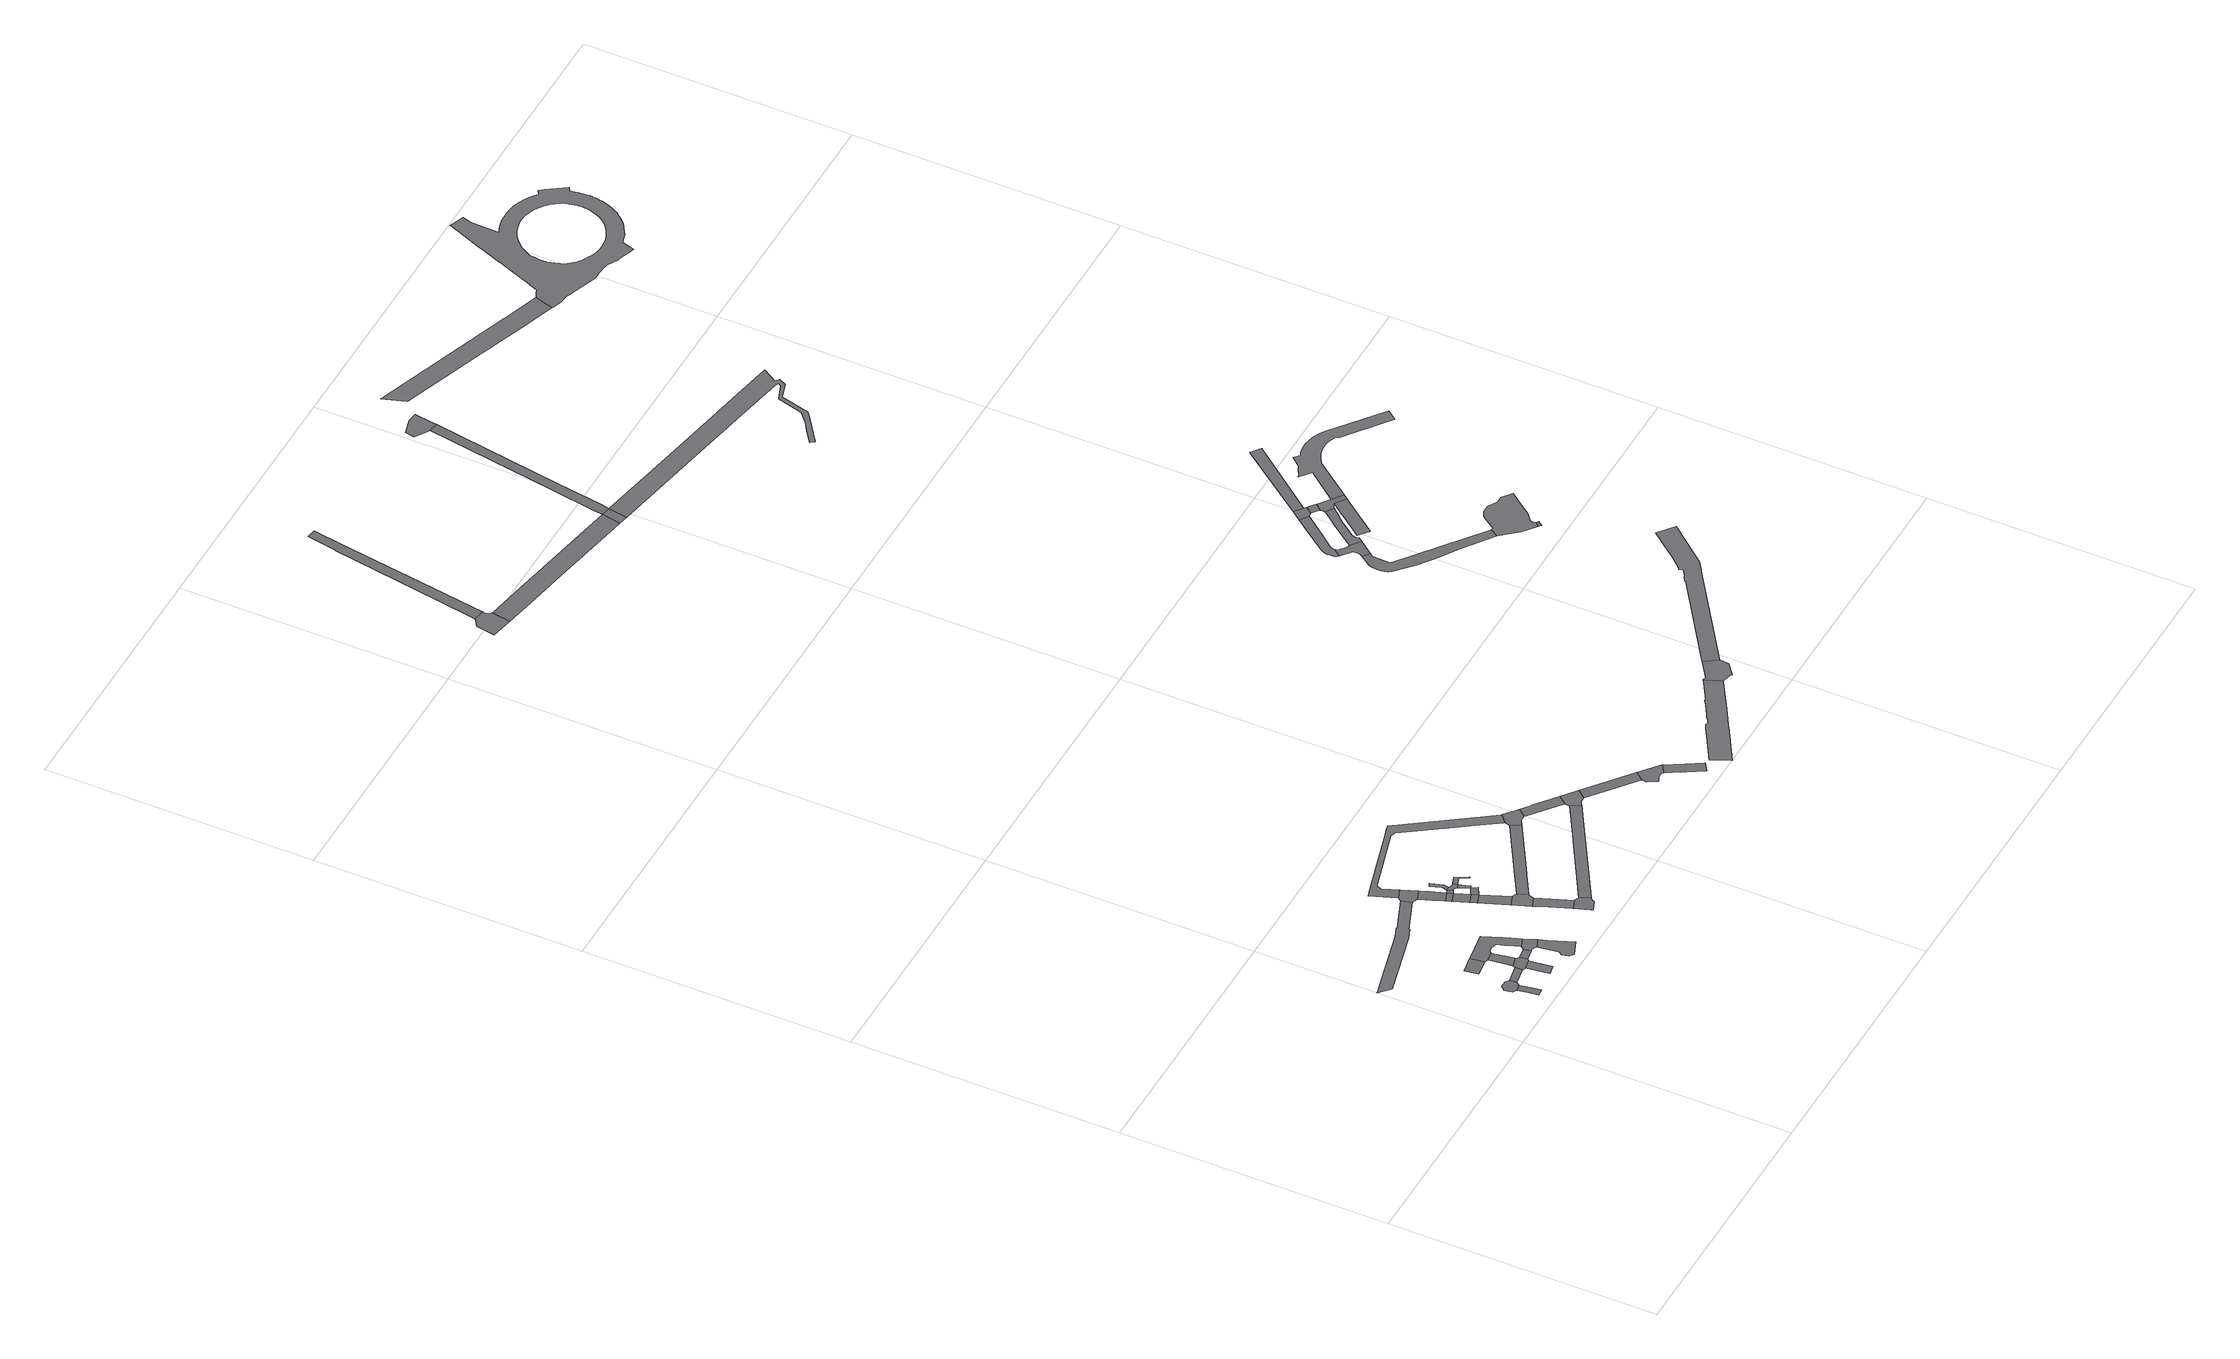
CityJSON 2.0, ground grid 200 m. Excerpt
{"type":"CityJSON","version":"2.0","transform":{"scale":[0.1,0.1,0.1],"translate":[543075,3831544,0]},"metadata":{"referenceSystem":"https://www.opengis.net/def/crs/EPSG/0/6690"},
"CityObjects":{
"road1":{"type":"Road","attributes":{"RoadStructureAttribute.sectionType":"1"},"geometry":[{"type":"MultiSurface","lod":"1","boundaries":[[[0,1,2,3,4,5]]]}]},
"road2":{"type":"Road","geometry":[{"type":"MultiSurface","lod":"1","boundaries":[[[6,7,8,9,10,11,2,1,12,13]]]}]},
"road3":{"type":"Road","attributes":{"RoadStructureAttribute.sectionType":"1"},"geometry":[{"type":"MultiSurface","lod":"1","boundaries":[[[14,15,13,12,16,17]]]}]},
"road4":{"type":"Road","attributes":{"RoadStructureAttribute.sectionType":"1"},"geometry":[{"type":"MultiSurface","lod":"1","boundaries":[[[18,19,20,21,22]]]}]},
"road5":{"type":"Road","attributes":{"RoadStructureAttribute.sectionType":"1"},"geometry":[{"type":"MultiSurface","lod":"1","boundaries":[[[23,24,25,26,27,28]]]}]},
"road6":{"type":"Road","geometry":[{"type":"MultiSurface","lod":"1","boundaries":[[[29,30,14,17,31,25,24,32,33]]]}]},
"road7":{"type":"Road","attributes":{"RoadStructureAttribute.sectionType":"1"},"geometry":[{"type":"MultiSurface","lod":"1","boundaries":[[[34,35,36,37,38,39,40,41,42,43,44,45]]]}]},
"road8":{"type":"Road","attributes":{"RoadStructureAttribute.sectionType":"1"},"geometry":[{"type":"MultiSurface","lod":"1","boundaries":[[[46,47,48,49,50,30,29]]]}]},
"road9":{"type":"Road","attributes":{"RoadStructureAttribute.sectionType":"1"},"geometry":[{"type":"MultiSurface","lod":"1","boundaries":[[[51,52,33,32,53,54]]]}]},
"road10":{"type":"Road","attributes":{"RoadStructureAttribute.sectionType":"1"},"geometry":[{"type":"MultiSurface","lod":"1","boundaries":[[[55,56,57,58,18,22,49,48,59,60,61,62,63,64,65,66]]]}]},
"road11":{"type":"Road","geometry":[{"type":"MultiSurface","lod":"1","boundaries":[[[66,65,51,54,67,68,69]]]}]},
"road12":{"type":"Road","geometry":[{"type":"MultiSurface","lod":"1","boundaries":[[[70,69,68,71,72,73,74,75,76]]]}]},
"road13":{"type":"Road","geometry":[{"type":"MultiSurface","lod":"1","boundaries":[[[77,78,79,34,45,80,81,82]]]}]},
"road14":{"type":"Road","attributes":{"RoadStructureAttribute.sectionType":"1"},"geometry":[{"type":"MultiSurface","lod":"1","boundaries":[[[83,84,85,86,87,88,82,81,89,90,91,92,93]]]}]},
"road15":{"type":"Road","geometry":[{"type":"MultiSurface","lod":"1","boundaries":[[[93,92,94,95]]]}]},
"road16":{"type":"Road","attributes":{"RoadStructureAttribute.sectionType":"1"},"geometry":[{"type":"MultiSurface","lod":"1","boundaries":[[[96,95,94,97,98]]]}]},
"road17":{"type":"Road","geometry":[{"type":"MultiSurface","lod":"1","boundaries":[[[98,97,99,100]]]}]},
"road18":{"type":"Road","attributes":{"RoadStructureAttribute.sectionType":"1"},"geometry":[{"type":"MultiSurface","lod":"1","boundaries":[[[100,99,101,102]]]}]},
"road19":{"type":"Road","geometry":[{"type":"MultiSurface","lod":"1","boundaries":[[[102,101,103,104,105,106,107,108,109]]]}]},
"road20":{"type":"Road","geometry":[{"type":"MultiSurface","lod":"1","boundaries":[[[110,93,95,111]]]}]},
"road21":{"type":"Road","attributes":{"RoadStructureAttribute.sectionType":"1"},"geometry":[{"type":"MultiSurface","lod":"1","boundaries":[[[105,104,112,113,114]]]}]},
"road22":{"type":"Road","geometry":[{"type":"MultiSurface","lod":"1","boundaries":[[[114,113,115,116,117,118,119,120]]]}]},
"road23":{"type":"Road","geometry":[{"type":"MultiSurface","lod":"1","boundaries":[[[121,122,123,124,125,126,127,128]]]}]},
"road24":{"type":"Road","geometry":[{"type":"MultiSurface","lod":"1","boundaries":[[[127,110,111,129,130,131,132,133,128]]]}]},
"road25":{"type":"Road","attributes":{"RoadStructureAttribute.sectionType":"1"},"geometry":[{"type":"MultiSurface","lod":"1","boundaries":[[[134,135,136,137,131,130,138,98,100]]]}]},
"road26":{"type":"Road","geometry":[{"type":"MultiSurface","lod":"1","boundaries":[[[139,140,141,142,143,132,131]]]}]},
"road27":{"type":"Road","attributes":{"RoadStructureAttribute.sectionType":"1"},"geometry":[{"type":"MultiSurface","lod":"1","boundaries":[[[144,145,146,147,148,149,150,151,152,79,78,153,154,155,156,157,158,159,160,161,162,163,164,165]]]}]},
"road28":{"type":"Road","attributes":{"RoadStructureAttribute.sectionType":"1"},"geometry":[{"type":"MultiSurface","lod":"1","boundaries":[[[166,167,109,108,168,169,170]]]}]},
"road29":{"type":"Road","attributes":{"RoadStructureAttribute.sectionType":"1"},"geometry":[{"type":"MultiSurface","lod":"1","boundaries":[[[171,172,173,120,119,174,175]]]}]},
"road30":{"type":"Road","geometry":[{"type":"MultiSurface","lod":"1","boundaries":[[[176,177,178,179,165,164,166,170,180,181,182]]]}]},
"road31":{"type":"Road","attributes":{"RoadStructureAttribute.sectionType":"1"},"geometry":[{"type":"MultiSurface","lod":"1","boundaries":[[[183,184,185,182,181,186,187,188]]]}]},
"road32":{"type":"Road","geometry":[{"type":"MultiSurface","lod":"1","boundaries":[[[188,187,189,171,175,190,191,192,193,194]]]}]},
"road33":{"type":"Road","attributes":{"RoadStructureAttribute.sectionType":"1"},"geometry":[{"type":"MultiSurface","lod":"1","boundaries":[[[194,193,195,196]]]}]},
"road34":{"type":"Road","geometry":[{"type":"MultiSurface","lod":"1","boundaries":[[[197,198,196,195,199,200,201,202,203,204,205,206,207,208]]]}]},
"road35":{"type":"Road","attributes":{"RoadStructureAttribute.sectionType":"1"},"geometry":[{"type":"MultiSurface","lod":"1","boundaries":[[[209,208,207,210,211,212,213]]]}]},
"road36":{"type":"Road","geometry":[{"type":"MultiSurface","lod":"1","boundaries":[[[214,215,216,217,218,219,220,221,222,223,224,225]]]}]},
"road37":{"type":"Road","attributes":{"RoadStructureAttribute.sectionType":"1"},"geometry":[{"type":"MultiSurface","lod":"1","boundaries":[[[221,220,226,227]]]}]},
"road38":{"type":"Road","attributes":{"RoadStructureAttribute.sectionType":"1"},"geometry":[{"type":"MultiSurface","lod":"1","boundaries":[[[228,229,230,231,232,233,214,225,234,235,236,237]]]}]},
"road39":{"type":"Road","attributes":{"RoadStructureAttribute.sectionType":"1"},"geometry":[{"type":"MultiSurface","lod":"1","boundaries":[[[238,239,240,241,242,243,244,245,246,247,248,249,250,251,252,253,254,255,256,257,258,259,260,261,262]]]}]},
"road40":{"type":"Road","attributes":{"RoadStructureAttribute.sectionType":"1"},"geometry":[{"type":"MultiSurface","lod":"1","boundaries":[[[263,264,265,266,227,226,267,268,269,270,271]]]}]},
"road41":{"type":"Road","geometry":[{"type":"MultiSurface","lod":"1","boundaries":[[[272,273,274,275,238,262,276,277,278,279,280,281,282]]]}]},
"road42":{"type":"Road","geometry":[{"type":"MultiSurface","lod":"1","boundaries":[[[271,270,283,284]]]}]},
"road43":{"type":"Road","attributes":{"RoadStructureAttribute.sectionType":"1"},"geometry":[{"type":"MultiSurface","lod":"1","boundaries":[[[285,286,287,271,284,288,289,290]]]}]},
"road44":{"type":"Road","attributes":{"RoadStructureAttribute.sectionType":"1"},"geometry":[{"type":"MultiSurface","lod":"1","boundaries":[[[291,292,293,294,295,296,297,298,299,300,301,302,303,304,305,306,307,308,272,282,309,310,311,312,313,314,315,316]]]}]},
"road45":{"type":"Road","geometry":[{"type":"MultiSurface","lod":"1","boundaries":[[[317,318,319,320,321,322,323,324,325,326,327,328,329,330,331,332,333]]]}]},
"road46":{"type":"Road","attributes":{"RoadStructureAttribute.sectionType":"1"},"geometry":[{"type":"MultiSurface","lod":"1","boundaries":[[[334,335,336,337,338,339,340,341,342,343,344,345,346,347,348,324,323,349,350,351,352,353,354,355,356,357]]]}]},
"road47":{"type":"Road","attributes":{"RoadStructureAttribute.sectionType":"1"},"geometry":[{"type":"MultiSurface","lod":"1","boundaries":[[[330,358,359,360,361,362,363,364,365,366,367,368,369,370,371,372,331]]]}]},
"road48":{"type":"Road","geometry":[{"type":"MultiSurface","lod":"1","boundaries":[[[373,374,375,285,290,376,377]]]}]},
"road49":{"type":"Road","attributes":{"RoadStructureAttribute.sectionType":"1"},"geometry":[{"type":"MultiSurface","lod":"1","boundaries":[[[378,379,380,381,382,383,333,332,384,385,386,387,388,389,390,391,392,393,394]]]}]},
"road50":{"type":"Road","attributes":{"RoadStructureAttribute.sectionType":"1"},"geometry":[{"type":"MultiSurface","lod":"1","boundaries":[[[395,396,397,398,399,400,401,402,403,404,405,406,407,408,409,410,411,412,413,414,415,416,417,284,283]]]}]},
"road51":{"type":"Road","geometry":[{"type":"MultiSurface","lod":"1","boundaries":[[[418,334,357,419,420,421,422,423]]]}]},
"road52":{"type":"Road","attributes":{"RoadStructureAttribute.sectionType":"7"},"geometry":[{"type":"MultiSurface","lod":"1","boundaries":[[[424,425,426,427,428,429,430,431,432,433]]]}]},
"road53":{"type":"Road","attributes":{"RoadStructureAttribute.sectionType":"1"},"geometry":[{"type":"MultiSurface","lod":"1","boundaries":[[[434,422,421,435,436,437,438,439,440]]]}]},
"road54":{"type":"Road","geometry":[{"type":"MultiSurface","lod":"1","boundaries":[[[440,439,438,441,442,443,444,378,394,445,446,424,433,447,448]]]}]},
"road55":{"type":"Road","attributes":{"RoadStructureAttribute.sectionType":"1"},"geometry":[{"type":"MultiSurface","lod":"1","boundaries":[[[449,450,451,452]]]}]},
"road56":{"type":"Road","geometry":[{"type":"MultiSurface","lod":"1","boundaries":[[[453,454,455,456,457,458,459,460,461,462,463,370,369,464,465,466,450,449,467,468,469,470,471,472]]]}]},
"road57":{"type":"Road","attributes":{"RoadStructureAttribute.sectionType":"1"},"geometry":[{"type":"MultiSurface","lod":"1","boundaries":[[[473,474,418,423]]]}]},
"road58":{"type":"Road","attributes":{"function":"3","RoadStructureAttribute.sectionType":"1"},"geometry":[{"type":"MultiSurface","lod":"1","boundaries":[[[475,476,477,478,479,480,481,482]]]}]},
"road59":{"type":"Road","attributes":{"RoadStructureAttribute.sectionType":"7"},"geometry":[{"type":"MultiSurface","lod":"1","boundaries":[[[483,484,485,486,487,488,489,490,491,492,493,494,495,448,447,496,497,498,499,500,501,502,503,504,505,506,507]]]}]},
"road60":{"type":"Road","geometry":[{"type":"MultiSurface","lod":"1","boundaries":[[[508,509,510,511,512,513,514,515,516,517,518,519,520,521,522,523,482,481,524,525,526,527,528,529,530,531,532,533,534,535,536,537,538,539,540,541,542,543,544,545,546,547,548,549,550,551,552,553,554,555,556,557,558,559,560,561,562,563,564,565,566,567,568,569,570,571,572,573,574,575,576,577,578,579,580,581,582,583,584,585,586,587,588,589,590,591,592,593,594,595,596,597,598,599,600,601,602,603,604,605],[606,607,608,609,610,611,612,613,614,615,616,617,618,619,620,621,622,623,624,625,626,627,628,629,630,631,632,633,634,635,636,637,638,639,640,641,642,643,644,645,646,647,648,649,650,651,652,653,654,655,656,657,658,659,660,661,662,663,664,665,666,667,668,669,670,671,672,673]]]}]}
},
"vertices":[
[508,198,0],[495,275,0],[445,265,0],[457,190,0],[469,115,0],[522,120,0],
[494,367,0],[484,375,0],[432,372,0],[407,342,0],[418,284,0],[438,270,0],[515,303,0],[512,353,0],
[639,376,0],[570,364,0],[578,313,0],[642,324,0],
[583,686,0],[458,666,0],[475,565,0],[493,567,0],[600,584,0],
[751,237,0],[740,325,0],[665,312,0],[678,226,0],[692,142,0],[761,158,0],
[721,412,0],[649,397,0],[656,316,0],[752,340,0],[742,395,0],
[886,1354,0],[630,1252,0],[628,1257,0],[557,1229,0],[35,1093,0],[29,1092,0],[6,1086,0],[87,1014,0],[585,1143,0],[661,1173,0],[659,1178,0],[909,1277,0],
[720,423,0],[709,490,0],[695,582,0],[625,569,0],[637,480,0],
[826,408,0],[786,402,0],[799,349,0],[836,355,0],
[885,536,0],[864,589,0],[811,723,0],[632,694,0],[701,589,0],[712,602,0],[754,605,0],[787,588,0],[806,536,0],[814,513,0],[844,433,0],[914,461,0],
[854,359,0],[887,339,0],[953,365,0],
[975,308,0],[896,277,0],[909,184,0],[891,157,0],[902,107,0],[930,84,0],[1045,130,0],
[1003,1348,0],[979,1407,0],[905,1378,0],[936,1267,0],[950,1261,0],[1025,1291,0],
[1093,1118,0],[1064,1192,0],[1057,1208,0],[1050,1228,0],[1047,1236,0],[1038,1257,0],[972,1206,0],[987,1170,0],[989,1162,0],[1019,1086,0],[1094,1116,0],
[1035,1046,0],[1110,1075,0],
[1112,1071,0],[1078,936,0],[1153,966,0],
[1097,887,0],[1173,916,0],
[1179,679,0],[1255,709,0],
[1215,587,0],[1231,547,0],[1306,578,0],[1319,617,0],[1324,620,0],[1326,621,0],[1293,694,0],
[1117,1123,0],[1137,1089,0],
[1253,493,0],[1332,291,0],[1407,321,0],
[1375,181,0],[1380,167,0],[1455,196,0],[1472,228,0],[1486,236,0],[1445,306,0],
[1156,1166,0],[1123,1259,0],[1100,1248,0],[1126,1169,0],[1126,1156,0],[1124,1144,0],[1119,1131,0],[1147,1126,0],
[1165,1084,0],[1168,1074,0],[1200,1087,0],[1188,1118,0],[1177,1114,0],
[1234,949,0],[1211,994,0],[1224,1002,0],[1215,1037,0],[1202,991,0],
[1252,1107,0],[1262,1100,0],[1294,1044,0],[1303,1049,0],[1249,1140,0],
[1887,1216,0],[1508,1762,0],[1469,1751,0],[1422,1737,0],[944,1600,0],[892,1585,0],[832,1567,0],[831,1567,0],[832,1565,0],[934,1524,0],[949,1560,0],[952,1561,0],[955,1562,0],[977,1568,0],[1428,1697,0],[1465,1686,0],[1467,1685,0],[1697,1352,0],[1790,1215,0],[1883,1083,0],[1886,1079,0],[1946,1132,0],
[1877,1039,0],[1456,790,0],[1483,714,0],[1497,721,0],[1918,969,0],
[2225,765,0],[1940,597,0],[1931,592,0],[1972,523,0],[2266,697,0],
[2021,1072,0],[1999,1090,0],[1949,1129,0],[1947,1131,0],[1959,993,0],[1997,990,0],[2048,1051,0],
[2151,970,0],[2125,990,0],[2113,999,0],[2101,907,0],[2230,805,0],[2279,867,0],
[2226,767,0],[2283,707,0],[2301,717,0],[2306,717,0],[2338,717,0],[2389,780,0],
[2671,453,0],[2721,515,0],
[2861,404,0],[2854,409,0],[2670,428,0],[2670,413,0],[2710,344,0],[2729,355,0],[2747,365,0],[2749,365,0],[2785,363,0],[2798,354,0],[2799,353,0],[2864,398,0],
[2944,263,0],[2858,251,0],[2875,222,0],[2943,106,0],[3012,149,0],
[615,8104,0],[601,8094,0],[558,8064,0],[555,8062,0],[529,7920,0],[608,7905,0],[694,7889,0],[719,8030,0],[717,8034,0],[693,8068,0],[695,8079,0],[697,8091,0],
[695,7889,0],[721,8029,0],
[842,9462,0],[811,9268,0],[801,9236,0],[801,9234,0],[664,8403,0],[664,8400,0],[743,8387,0],[745,8402,0],[875,9235,0],[909,9451,0],
[3738,528,0],[3717,515,0],[3569,426,0],[3566,430,0],[3525,405,0],[3446,358,0],[3417,341,0],[3418,338,0],[3365,305,0],[3359,312,0],[3353,318,0],[3338,310,0],[3328,304,0],[3323,301,0],[3130,187,0],[3050,140,0],[3112,1,0],[3399,171,0],[3400,172,0],[3431,190,0],[3448,200,0],[3462,208,0],[3548,260,0],[3773,396,0],[3787,404,0],
[1519,7881,0],[1326,7917,0],[1158,7948,0],[1026,7973,0],[922,7847,0],[1357,7765,0],[1832,7676,0],[1886,7665,0],[1913,7808,0],
[3894,616,0],[3779,536,0],[3761,523,0],[3739,529,0],[3833,393,0],[3857,387,0],[3866,379,0],[3955,448,0],[3955,453,0],[3959,492,0],[3961,517,0],
[1959,7652,0],[1985,7794,0],
[2141,9204,0],[1980,8215,0],[1925,7881,0],[1999,7868,0],[2054,8216,0],[2213,9192,0],
[4893,1460,0],[4763,1299,0],[4734,1262,0],[4720,1244,0],[4648,1168,0],[4646,1166,0],[4636,1160,0],[4637,1158,0],[4645,1147,0],[4653,1135,0],[4621,1113,0],[4593,1094,0],[4592,1095,0],[4590,1097,0],[4556,1075,0],[4558,1072,0],[4558,1070,0],[3927,638,0],[3994,540,0],[4686,1018,0],[4698,1026,0],[4757,1067,0],[4768,1074,0],[4831,1150,0],[4910,1246,0],[5009,1367,0],
[3866,3226,0],[3857,3226,0],[3851,3230,0],[3796,3274,0],[3792,3282,0],[3789,3289,0],[3788,3297,0],[3744,3239,0],[3820,3183,0],[3823,3180,0],[3825,3173,0],[3825,3145,0],[3825,3130,0],[3811,3103,0],[3857,3067,0],[3939,3171,0],[3868,3227,0],
[3943,3639,0],[3882,3558,0],[3806,3458,0],[3797,3445,0],[3749,3383,0],[3741,3372,0],[3735,3358,0],[3729,3346,0],[3725,3335,0],[3724,3329,0],[3723,3292,0],[3724,3281,0],[3728,3268,0],[3731,3258,0],[3736,3249,0],[3788,3307,0],[3789,3315,0],[3791,3322,0],[3798,3336,0],[3878,3436,0],[3904,3468,0],[3913,3480,0],[3955,3534,0],[4001,3595,0],
[3774,3057,0],[3752,3027,0],[3742,2994,0],[3740,2947,0],[3741,2922,0],[3743,2902,0],[3751,2879,0],[3766,2859,0],[3900,2738,0],[4028,2644,0],[4174,2548,0],[4388,2393,0],[4425,2451,0],[3836,2908,0],[3839,3045,0],
[2169,9376,0],[2050,9343,0],[2039,9274,0],[2222,9248,0],[2241,9365,0],
[4089,3520,0],[4050,3465,0],[4010,3417,0],[3997,3400,0],[3990,3391,0],[3975,3371,0],[3964,3203,0],[3958,3225,0],[3958,3235,0],[3960,3241,0],[3967,3259,0],[4014,3322,0],[4045,3363,0],[4046,3365,0],[4090,3416,0],[4101,3429,0],[4147,3480,0],
[2520,7548,0],[3252,7411,0],[3342,7393,0],[3567,7351,0],[3596,7341,0],[3579,7317,0],[3458,7270,0],[3408,7077,0],[3336,7011,0],[3260,6961,0],[3168,6896,0],[3191,6863,0],[3380,6999,0],[3430,7040,0],[3488,7258,0],[3607,7297,0],[3634,7352,0],[3604,7373,0],[3670,7482,0],[3373,7536,0],[3053,7596,0],[2549,7689,0],[1988,7794,0],
[3998,3711,0],[4018,3599,0],[4029,3600,0],[4036,3599,0],[4076,3651,0],[4060,3663,0],
[4194,3504,0],[4126,3416,0],[4074,3348,0],[4034,3297,0],[3977,3225,0],[4053,3167,0],[4095,3221,0],[4160,3304,0],[4245,3415,0],[4269,3446,0],
[4117,3619,0],[4040,3597,0],[4074,3571,0],[4083,3564,0],[4091,3556,0],[4125,3600,0],[4131,3608,0],
[4093,3550,0],[4094,3545,0],[4094,3537,0],[4092,3527,0],[4154,3488,0],[4167,3495,0],[4296,3480,0],[4221,3538,0],
[4627,2217,0],[4595,2188,0],[4618,2172,0],[4642,2207,0],
[4732,2536,0],[4709,2536,0],[4694,2539,0],[4624,2575,0],[4606,2577,0],[4596,2578,0],[4564,2575,0],[4544,2567,0],[4527,2557,0],[4509,2537,0],[4448,2446,0],[4403,2376,0],[4441,2334,0],[4497,2267,0],[4621,2228,0],[4622,2258,0],[4680,2308,0],[4748,2397,0],[4814,2482,0],[4739,2539,0],
[4463,4177,0],[4392,4231,0],
[3358,9257,0],[3351,9259,0],[2273,9641,0],[2331,9466,0],[2927,9255,0],[3360,9102,0],[3583,9023,0],[3633,9161,0],
[4801,3879,0],[4761,3904,0],[4708,3923,0],[4635,3938,0],[4589,3935,0],[4548,3929,0],[4516,3916,0],[4475,3949,0],[4411,3878,0],[4391,3870,0],[4334,3840,0],[4321,3835,0],[4401,3769,0],[4512,3759,0],[4547,3782,0],[4582,3800,0],[4624,3813,0],[4674,3816,0],[4712,3811,0],[4744,3801,0],[4772,3789,0],[4792,3764,0],[5102,3522,0],[5113,3514,0],[5171,3588,0],
[4011,9991,0],[4003,9969,0],[3990,9936,0],[3978,9908,0],[3904,9721,0],[3896,9701,0],[3868,9626,0],[3832,9534,0],[3826,9517,0],[3809,9473,0],[3788,9419,0],[3787,9418,0],[3727,9263,0],[3720,9247,0],[3700,9194,0],[3667,9178,0],[3609,9013,0],[3660,8993,0],[3713,8988,0],[3722,8987,0],[3751,8976,0],[3979,8893,0],[4024,8895,0],[4023,8901,0],[4048,8895,0],[4085,8889,0],[4113,8885,0],[4128,8883,0],[4160,8865,0],[4208,8841,0],[4213,8839,0],[4217,8838,0],[4248,8828,0],[4313,8804,0],[4325,8800,0],[4330,8798,0],[4346,8794,0],[4375,8889,0],[4393,8894,0],[4411,8900,0],[4430,8907,0],[4448,8912,0],[4475,8928,0],[4503,8947,0],[4519,8957,0],[4536,8969,0],[4577,9008,0],[4595,9029,0],[4617,9054,0],[4632,9081,0],[4643,9103,0],[4657,9137,0],[4668,9165,0],[4674,9189,0],[4682,9226,0],[4685,9249,0],[4687,9272,0],[4687,9274,0],[4688,9293,0],[4687,9316,0],[4684,9355,0],[4679,9378,0],[4674,9399,0],[4671,9409,0],[4669,9419,0],[4665,9429,0],[4697,9451,0],[4607,9586,0],[4583,9622,0],[4549,9602,0],[4528,9622,0],[4502,9639,0],[4475,9656,0],[4452,9667,0],[4427,9679,0],[4418,9682,0],[4369,9698,0],[4331,9706,0],[4300,9708,0],[4279,9710,0],[4245,9709,0],[4218,9707,0],[4192,9703,0],[4170,9698,0],[4147,9691,0],[4124,9684,0],[4097,9672,0],[4092,9670,0],[4092,9676,0],[4093,9680,0],[4093,9682,0],[4093,9715,0],[4097,9871,0],[4099,9881,0],[4099,9883,0],[4103,9898,0],[4118,9948,0],[4118,9950,0],[4219,9003,0],[4213,9004,0],[4178,9013,0],[4141,9030,0],[4105,9049,0],[4101,9052,0],[4072,9075,0],[4066,9080,0],[4065,9081,0],[4051,9093,0],[4037,9110,0],[4036,9112,0],[4032,9116,0],[4023,9129,0],[4012,9147,0],[4005,9162,0],[4001,9170,0],[3989,9202,0],[3983,9231,0],[3977,9258,0],[3976,9265,0],[3975,9280,0],[3974,9301,0],[3976,9323,0],[3980,9338,0],[3985,9382,0],[3999,9413,0],[4015,9441,0],[4034,9471,0],[4046,9485,0],[4054,9493,0],[4085,9524,0],[4117,9548,0],[4126,9552,0],[4159,9567,0],[4193,9578,0],[4237,9588,0],[4270,9590,0],[4317,9587,0],[4356,9577,0],[4398,9560,0],[4428,9544,0],[4463,9518,0],[4474,9507,0],[4491,9490,0],[4513,9462,0],[4534,9427,0],[4544,9404,0],[4547,9397,0],[4552,9381,0],[4559,9361,0],[4564,9325,0],[4566,9286,0],[4565,9271,0],[4563,9256,0],[4558,9225,0],[4551,9201,0],[4539,9173,0],[4525,9145,0],[4497,9102,0],[4463,9070,0],[4428,9043,0],[4388,9022,0],[4374,9017,0],[4342,9006,0],[4307,9000,0],[4275,8997,0],[4244,8999,0]
]}
